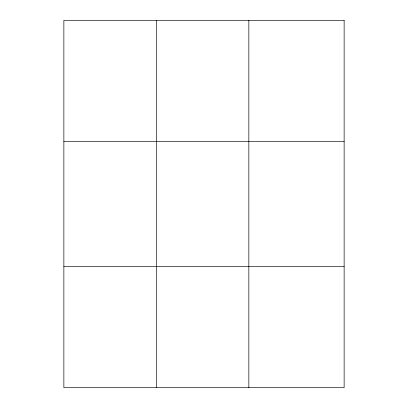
<?xml version="1.0" encoding="UTF-8"?>
<svg xmlns="http://www.w3.org/2000/svg" width="408" height="408" viewBox="0 0 408 408"><rect width="100%" height="100%" fill="white"/><g stroke="black" fill="none" stroke-linecap="round" stroke-linejoin="round"><path stroke-width="0.61" d="M156.356 20.4L156.356 387.6M248.844 20.4L248.844 387.6M63.867 141.576L344.133 141.576M63.867 266.424L344.133 266.424M344.133 20.4L344.133 387.6L63.867 387.6L63.867 20.4L344.133 20.4"/></g></svg>
